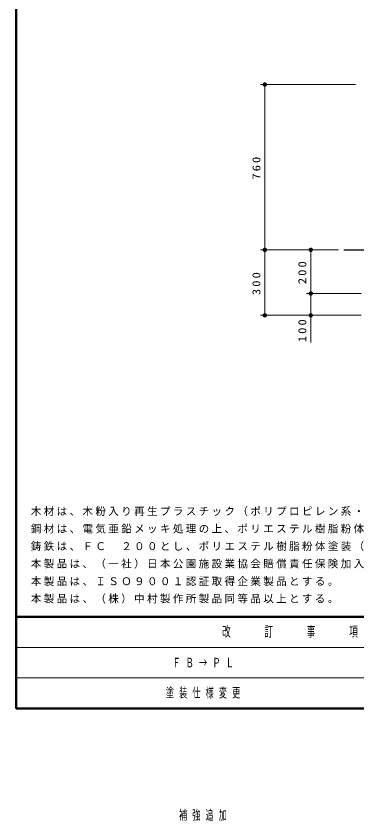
# Model space of a CAD drawing. Units: millimetres on the paper, scale 1:20. Extents: x -365 to 10, y -38 to 257.
# Drawn here: x -365 to -287.1, y -25.7 to 158.5 of the extents above; entities that cross this region are included whole.
import ezdxf

# ---------------------------------------------------------------- set-up
doc = ezdxf.new("R2010")
doc.units = ezdxf.units.MM
doc.layers.add('LY_1', color=4, linetype='Continuous', lineweight=25)
doc.layers.add('LY_2', color=7, linetype='Continuous', lineweight=13)
doc.styles.add('ＭＳ ゴシック', font='')
doc.styles.get('ＭＳ ゴシック').set_extended_font_data('MS Gothic')

# ---------------------------------------------------------------- blocks, each defined once
blk = doc.blocks.new('filled_dot')
at = {"color": 0, "linetype": 'Continuous', "lineweight": -2, "const_width": 1.25}
blk.add_lwpolyline([(-0.625, 0, 1), (0.625, 0, 1)], format="xyb", close=True, dxfattribs=at)

msp = doc.modelspace()

# ---------------------------------------------------------------- linework, layer by layer
at = {"layer": 'LY_1', "color": 7, "lineweight": 13}
for p, q in [((-287.367, 142.865), (-309.117, 142.865)), ((-308.117, 105.023), (-308.117, 142.865)), ((-291.27, 105.023), (-309.117, 105.023)), ((-308.117, 90.023), (-308.117, 105.023)), ((-297.617, 95.023), (-297.617, 105.023)), ((-286.117, 95.023), (-298.617, 95.023)), ((-297.617, 83.818), (-297.617, 95.023)), ((-286.117, 90.023), (-309.117, 90.023))]:
    msp.add_line(p, q, dxfattribs=at)
at = {"layer": 'LY_1'}
msp.add_line((-290.021, 105.023), (-282.617, 105.023), dxfattribs=at)
at = {"layer": 'LY_2', "lineweight": 50}
for p, q in [((-365, 257), (-365, 0)), ((-365, 21), (0, 21)), ((-365, 0), (0, 0))]:
    msp.add_line(p, q, dxfattribs=at)
at = {"layer": 'LY_2'}
for p, q in [((-365, 14), (-238.5, 14)), ((-365, 7), (-238.5, 7))]:
    msp.add_line(p, q, dxfattribs=at)

# ---------------------------------------------------------------- block references
at = {"layer": 'LY_1', "color": 7, "lineweight": 13, "xscale": 0.4, "yscale": 0.4}
for p, rotation in [((-308.117, 142.865), 270), ((-308.117, 105.023), 270), ((-297.617, 105.023), 270), ((-297.617, 95.023), 270), ((-308.117, 90.023), 90), ((-297.617, 90.023), 90)]:
    msp.add_blockref('filled_dot', p, dxfattribs=dict(at, rotation=rotation))

# ---------------------------------------------------------------- texts
at = {"layer": 'LY_1', "color": 7, "char_height": 1.833, "attachment_point": 8, "rotation": 90, "style": 'ＭＳ ゴシック'}
for s, insert in [('\\T1.33;\\W1.15;760', (-309.117, 123.944)), ('\\T1.33;\\W1.15;200', (-298.617, 100.023)), ('\\T1.33;\\W1.15;300', (-309.117, 97.523)), ('\\T1.33;\\W1.15;100', (-298.617, 86.735))]:
    msp.add_mtext(s, dxfattribs=dict(at, insert=insert))
at = {"layer": 'LY_1', "color": 7, "style": 'ＭＳ ゴシック'}
for s, insert, char_height, attachment_point in [('\\T1.23;木材は、木粉入り再生プラスチック（ポリプロピレン系・色：サンディーブラウン）とし、「再生有機系建材認定基準」適合品とする。', (-361.632, 44.036), 1.76, 7), ('\\T1.23;鋼材は、電気亜鉛メッキ処理の上、ポリエステル樹脂粉体塗装（ダークグレー）仕上げとする。', (-361.632, 40.036), 1.76, 7), ('\\T1.23;鋳鉄は、ＦＣ\u3000２００とし、ポリエステル樹脂粉体塗装（ダークグレー）仕上げとする。', (-361.632, 36.036), 1.76, 7), ('\\T1.23;本製品は、（一社）日本公園施設業協会賠償責任保険加入製品とする。', (-361.632, 32.036), 1.76, 7), ('\\T1.23;本製品は、ＩＳＯ９００１認証取得企業製品とする。', (-361.632, 28.036), 1.76, 7), ('\\T1.23;本製品は、（株）中村製作所製品同等品以上とする。', (-361.632, 24.036), 1.76, 7), ('\\T1.64;\\W0.6;ＦＢ→ＰＬ', (-329.25, 10.5), 2.199, 4), ('\\T1.64;\\W0.6;塗装仕様変更', (-330.75, 3.5), 2.199, 4), ('\\T1.64;\\W0.6;補強追加', (-327.75, -24.5), 2.199, 4)]:
    msp.add_mtext(s, dxfattribs=dict(at, insert=insert, char_height=char_height, attachment_point=attachment_point))
at = {"layer": 'LY_2', "color": 4, "insert": (-301.75, 17.5), "char_height": 2.346, "attachment_point": 5, "style": 'ＭＳ ゴシック'}
msp.add_mtext('\\T1.64;\\W0.6;改\u3000\u3000訂\u3000\u3000事\u3000\u3000項', dxfattribs=at)

doc.saveas('drawing.dxf')
